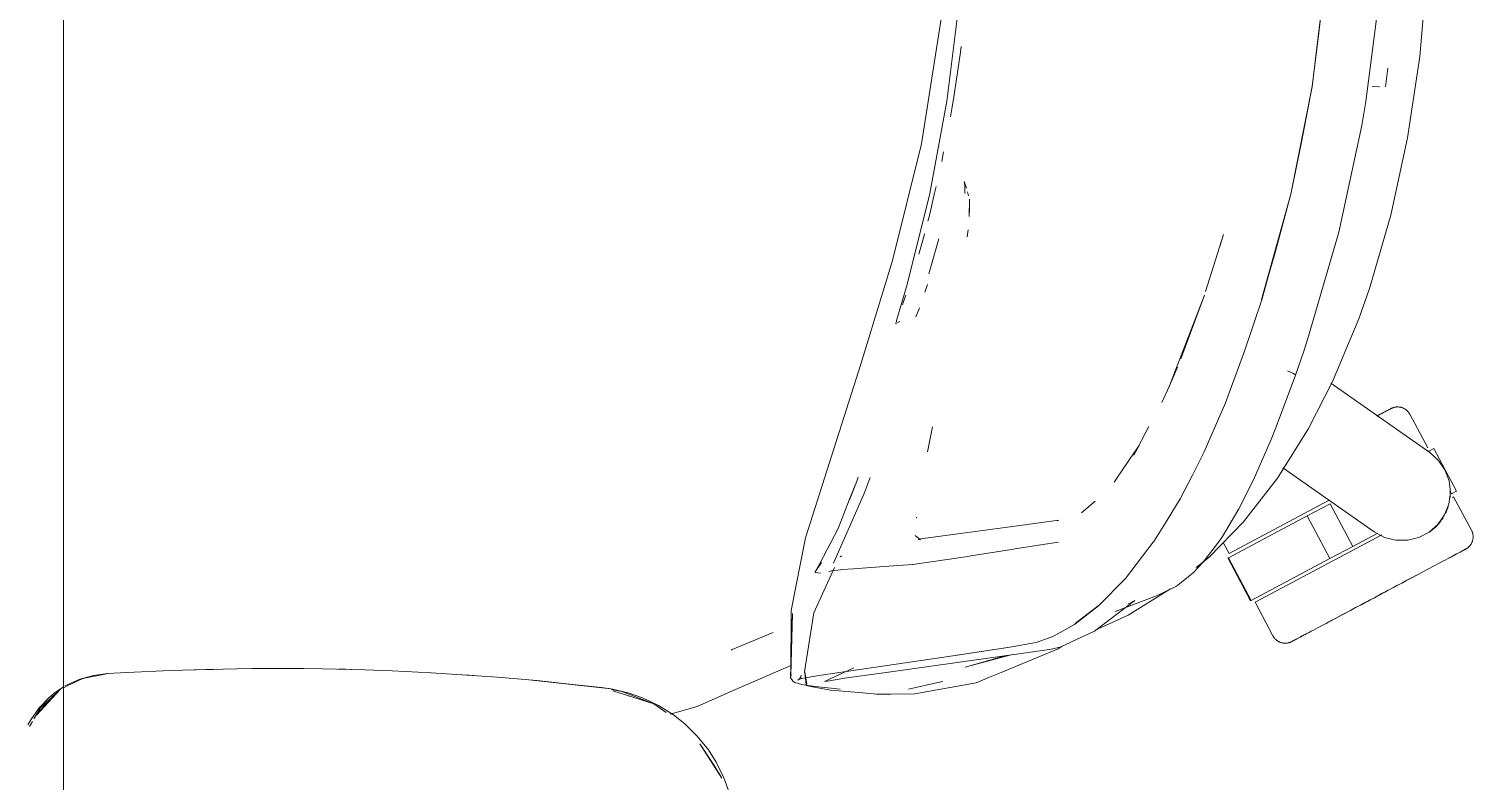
# Model space of a CAD drawing. Header units: millimetres. Extents: x 155927 to 295199, y -4084 to 97293.
# Drawn here: x 202040.8 to 202458.3, y 31884.3 to 32101.7 of the extents above; entities that cross this region are included whole.
import ezdxf

# ---------------------------------------------------------------- set-up
doc = ezdxf.new("R2010")
doc.units = ezdxf.units.MM
doc.header["$MEASUREMENT"] = 0
doc.layers.add('G-IMPT', color=8, linetype='CONTINUOUS', lineweight=9)
doc.layers.add('I-FURN', color=8, linetype='CONTINUOUS', lineweight=9)

msp = doc.modelspace()

# ---------------------------------------------------------------- linework, layer by layer
at = {"layer": 'G-IMPT'}
for p, q in [((202415.53, 32116.6), (202411.74, 32085.05)), ((202415.56, 32116.56), (202411.74, 32084.97)), ((202415.53, 32116.6), (202413.69, 32100.52)), ((202442.83, 32093.67), (202445.09, 32119.24)), ((202306.18, 32080.83), (202309.47, 32107.75)), ((202431.09, 32110.86), (202427.28, 32080.69)), ((202298.78, 32068.48), (202304.78, 32106.39)), ((202411.74, 32085.05), (202413.69, 32100.52)), ((202308.8, 32086.46), (202310.09, 32094.98)), ((202310.09, 32094.98), (202310.27, 32096.64)), ((202439.33, 32070.25), (202442.83, 32093.67)), ((202308.8, 32086.46), (202307.95, 32080.83)), ((202432.92, 32084.96), (202433.57, 32090.38)), ((202405.57, 32053.92), (202411.74, 32085.05)), ((202405.57, 32053.92), (202411.74, 32084.97)), ((202411.74, 32085.05), (202408.64, 32068.94)), ((202429.07, 32085.01), (202431.16, 32084.93)), ((202431.16, 32084.93), (202431.05, 32084.93)), ((202301.24, 32054.16), (202306.18, 32080.83)), ((202307.15, 32076.3), (202307.7, 32079.2)), ((202307.95, 32080.83), (202307.7, 32079.2)), ((202427.28, 32080.69), (202426.09, 32073.77)), ((202419.42, 32042.98), (202426.09, 32073.77)), ((202434.52, 32047.88), (202439.33, 32070.25)), ((202298.78, 32068.48), (202290.47, 32034.79)), ((202305.22, 32066.2), (202304.68, 32063.38)), ((202405.57, 32053.92), (202408.64, 32068.94)), ((202311.35, 32056.52), (202311.13, 32057.57)), ((202311.13, 32057.57), (202311.82, 32055.62)), ((202301.24, 32054.16), (202294.7, 32027.84)), ((202301.01, 32047.42), (202302.56, 32054.18)), ((202303.02, 32056.15), (202302.56, 32054.18)), ((202311.35, 32056.52), (202311.38, 32054.21)), ((202311.39, 32054.35), (202311.38, 32054.21)), ((202312.09, 32054.64), (202312.42, 32053.46)), ((202405.57, 32053.92), (202397.14, 32023.51)), ((202405.57, 32053.92), (202397.18, 32023.42)), ((202400.91, 32036.67), (202405.57, 32053.92)), ((202312.67, 32052.51), (202312.58, 32047.45)), ((202312.58, 32047.45), (202312.66, 32049.73)), ((202312.67, 32052.51), (202312.66, 32049.73)), ((202301.01, 32047.42), (202300.68, 32046.13)), ((202428.35, 32026.64), (202434.52, 32047.88)), ((202299.39, 32041.27), (202298.28, 32037.27)), ((202299.39, 32041.27), (202299.71, 32042.41)), ((202299.71, 32042.41), (202299.76, 32042.58)), ((202300.98, 32030.94), (202303.81, 32041.06)), ((202312.27, 32043.66), (202312.05, 32041.57)), ((202386.12, 32042.24), (202380.86, 32025.75)), ((202386.12, 32042.24), (202385.04, 32038.8)), ((202419.42, 32042.98), (202410.48, 32012.16)), ((202298.28, 32037.27), (202298.07, 32036.58)), ((202400.91, 32036.67), (202397.14, 32023.51)), ((202281.28, 32004.82), (202290.47, 32034.79)), ((202300.54, 32027.85), (202299.81, 32025.64)), ((202294.7, 32027.84), (202291.62, 32017.41)), ((202293.54, 32022.64), (202294.28, 32024.74)), ((202380.59, 32024.76), (202373.77, 32006.36)), ((202380.59, 32024.76), (202373.87, 32007.31)), ((202428.35, 32026.64), (202425.27, 32017.91)), ((202293.54, 32022.64), (202293.29, 32021.98)), ((202297.82, 32020.09), (202297.21, 32018.43)), ((202297.82, 32020.09), (202298.2, 32021.1)), ((202397.18, 32023.42), (202392.18, 32008.51)), ((202291.43, 32016.62), (202291.48, 32016.85)), ((202291.51, 32016.39), (202291.43, 32016.62)), ((202291.48, 32016.85), (202291.56, 32017.14)), ((202291.56, 32017.14), (202291.62, 32017.41)), ((202292.52, 32017.16), (202291.91, 32016.77)), ((202292.52, 32017.16), (202292.31, 32017.01)), ((202425.27, 32017.91), (202417.76, 31999.93)), ((202410.48, 32012.16), (202409.29, 32008.55)), ((202373.87, 32007.31), (202373.21, 32005.59)), ((202386.72, 31993.63), (202392.18, 32008.51)), ((202406.88, 32001.62), (202409.29, 32008.55)), ((202281.28, 32004.82), (202265.29, 31954.58)), ((202370.48, 31998.51), (202373.21, 32005.59)), ((202370.48, 31998.51), (202372.79, 32003.95)), ((202405.65, 32002.4), (202404.59, 32002.83)), ((202404.59, 32002.83), (202405.19, 32002.6)), ((202401.35, 31986.66), (202406.92, 32001.62)), ((202405.65, 32002.4), (202405.19, 32002.6)), ((202405.65, 32002.4), (202406.3, 32002.12)), ((202405.65, 32002.4), (202406.48, 32002.02)), ((202406.3, 32002.12), (202406.48, 32002.02)), ((202406.88, 32001.75), (202406.48, 32002.02)), ((202406.48, 32002.02), (202406.87, 32001.8)), ((202406.88, 32001.75), (202406.87, 32001.8)), ((202406.92, 32001.62), (202406.88, 32001.75)), ((202406.88, 32001.75), (202406.88, 32001.62)), ((202410.66, 31986.16), (202417.76, 31999.93)), ((202368.29, 31993.66), (202370.48, 31998.51)), ((202386.72, 31993.63), (202380.54, 31979.4)), ((202302.01, 31986.71), (202300.59, 31979.45)), ((202364.49, 31986.75), (202360.23, 31978.51)), ((202399.87, 31982.97), (202401.35, 31986.66)), ((202401.69, 31971.86), (202410.66, 31986.16)), ((202395.09, 31972.02), (202399.87, 31982.97)), ((202361.73, 31981.28), (202359.18, 31977.53)), ((202361.73, 31981.28), (202360.23, 31978.51)), ((202377.15, 31972.67), (202380.54, 31979.4)), ((202358.78, 31976.95), (202355.29, 31971.82)), ((202359.18, 31977.53), (202358.78, 31976.95)), ((202277.97, 31965.76), (202279.99, 31970.66)), ((202279.99, 31970.66), (202277.97, 31965.56)), ((202279.99, 31970.66), (202280.55, 31972.08)), ((202284.01, 31971.98), (202282.27, 31967.4)), ((202355.29, 31971.82), (202354.54, 31970.71)), ((202377.15, 31972.67), (202373.58, 31965.88)), ((202395.09, 31972.02), (202390.57, 31962.96)), ((202394.87, 31971.57), (202390.57, 31962.96)), ((202395.09, 31972.02), (202390.87, 31963.56)), ((202401.69, 31971.86), (202391.88, 31959.26)), ((202394.87, 31971.57), (202395.09, 31972.02)), ((202282.27, 31967.4), (202273.35, 31947.24)), ((202274.72, 31957.29), (202277.97, 31965.76)), ((202277.97, 31965.56), (202279.37, 31969.09)), ((202369.81, 31959.65), (202373.58, 31965.88)), ((202349.01, 31965.18), (202345.11, 31961.85)), ((202390.57, 31962.96), (202385.83, 31954.97)), ((202390.57, 31962.96), (202390.87, 31963.56)), ((202274.72, 31957.29), (202269.44, 31947.18)), ((202297.33, 31960.23), (202297.37, 31960.58)), ((202325.16, 31957.91), (202297.83, 31954.17)), ((202325.16, 31957.91), (202338.52, 31959.68)), ((202338.52, 31959.68), (202338.04, 31959.54)), ((202369.81, 31959.65), (202365.93, 31953.56)), ((202381.93, 31948.97), (202391.88, 31959.26)), ((202265.29, 31954.58), (202261.1, 31933.62)), ((202296.97, 31955.28), (202298.54, 31954.04)), ((202297.83, 31954.17), (202298.09, 31954.12)), ((202298.32, 31954.08), (202298.09, 31954.12)), ((202333.35, 31952.55), (202338.42, 31953.3)), ((202357.74, 31942.86), (202365.76, 31953.3)), ((202365.76, 31953.3), (202365.93, 31953.56)), ((202380.26, 31947.55), (202384.97, 31953.68)), ((202384.97, 31953.68), (202385.83, 31954.97)), ((202275.72, 31949.41), (202275.29, 31949.14)), ((202296.31, 31946.9), (202311.53, 31949.11)), ((202311.53, 31949.11), (202313.08, 31949.36)), ((202313.08, 31949.36), (202324.85, 31951.23)), ((202326.51, 31951.49), (202324.85, 31951.23)), ((202333.35, 31952.55), (202326.51, 31951.49)), ((202378.25, 31945.97), (202381.93, 31948.97)), ((202267.73, 31932.92), (202273.68, 31946.03)), ((202268.09, 31944.73), (202268.06, 31944.9)), ((202268.09, 31944.73), (202269.93, 31947.43)), ((202268.09, 31944.73), (202269.44, 31947.18)), ((202268.12, 31944.6), (202268.09, 31944.73)), ((202268.81, 31944.45), (202268.12, 31944.6)), ((202269.66, 31944.36), (202268.81, 31944.45)), ((202272.07, 31944.76), (202272.84, 31945.04)), ((202272.91, 31945.06), (202272.84, 31945.04)), ((202275.37, 31945.35), (202272.91, 31945.06)), ((202275.37, 31945.35), (202275.74, 31945.39)), ((202279.15, 31945.64), (202275.74, 31945.39)), ((202279.15, 31945.64), (202287.99, 31946.28)), ((202296.23, 31946.89), (202287.99, 31946.28)), ((202296.31, 31946.9), (202296.23, 31946.89)), ((202372.5, 31940.66), (202377.36, 31944.52)), ((202380.26, 31947.55), (202377.36, 31944.52)), ((202350.01, 31934.96), (202357.74, 31942.86)), ((202371.36, 31940.05), (202372.5, 31940.66)), ((202360.45, 31936.52), (202348.79, 31927.61)), ((202354.79, 31933.29), (202366.7, 31937.8)), ((202360.45, 31936.52), (202358.49, 31935.41)), ((202370, 31939.35), (202358.56, 31932.23)), ((202368.92, 31938.87), (202366.7, 31937.8)), ((202371.36, 31940.05), (202368.92, 31938.87)), ((202370, 31939.35), (202370.77, 31939.85)), ((202261.54, 31932.73), (202260.96, 31914.29)), ((202261.1, 31933.62), (202261.06, 31914.75)), ((202261.54, 31932.73), (202261.06, 31914.75)), ((202267.73, 31932.92), (202265.01, 31915.87)), ((202350.01, 31934.96), (202343.04, 31929.54)), ((202343.27, 31929.87), (202350.22, 31935.27)), ((202343.27, 31929.87), (202346.64, 31932.46)), ((202350.22, 31935.27), (202346.64, 31932.46)), ((202358.56, 31932.23), (202349.93, 31928.25)), ((202343.04, 31929.54), (202337.21, 31926.26)), ((202255.96, 31927.19), (202244.1, 31922.27)), ((202331.99, 31924.29), (202324.32, 31922.99)), ((202336.78, 31926.04), (202331.99, 31924.29)), ((202336.78, 31926.04), (202337.21, 31926.26)), ((202342.22, 31924.54), (202338.85, 31922.97)), ((202348.79, 31927.61), (202342.22, 31924.54)), ((202243.83, 31922.16), (202244.1, 31922.27)), ((202308.56, 31920.6), (202277.68, 31916.04)), ((202288.65, 31915.65), (202335.86, 31922.33)), ((202308.56, 31920.6), (202323.75, 31922.92)), ((202309.16, 31920.69), (202324.32, 31922.99)), ((202309.16, 31920.69), (202323.75, 31922.92)), ((202311.44, 31917.2), (202324.39, 31920.71)), ((202311.44, 31917.2), (202323.33, 31920.56)), ((202338.3, 31922.49), (202321.85, 31915.69)), ((202335.86, 31922.33), (202338.85, 31922.97)), ((202339.47, 31923.26), (202338.3, 31922.49)), ((202056.36, 31913.97), (202063.71, 31915.34)), ((202063.48, 31915.34), (202059.47, 31914.84)), ((202069.15, 31915.63), (202063.48, 31915.34)), ((202069.15, 31915.63), (202081.71, 31916.24)), ((202085.25, 31916.37), (202081.71, 31916.24)), ((202100.92, 31916.74), (202085.25, 31916.37)), ((202088.65, 31916.42), (202091.98, 31916.57)), ((202094.2, 31916.57), (202091.98, 31916.57)), ((202100.92, 31916.74), (202105.43, 31916.8)), ((202105.43, 31916.8), (202120.15, 31916.79)), ((202125.62, 31916.72), (202120.15, 31916.79)), ((202125.62, 31916.72), (202137.92, 31916.42)), ((202132.39, 31916.58), (202130.32, 31916.58)), ((202134.05, 31916.5), (202132.39, 31916.58)), ((202145.8, 31916.13), (202137.92, 31916.42)), ((202145.8, 31916.13), (202157.11, 31915.59)), ((202165.98, 31915.03), (202157.11, 31915.59)), ((202252.89, 31914.16), (202261.06, 31917.73)), ((202265.7, 31912.29), (202265.01, 31915.87)), ((202265.7, 31912.29), (202265.08, 31915.84)), ((202265.08, 31915.84), (202265.46, 31911.88)), ((202277.68, 31916.04), (202269.83, 31914.93)), ((202279.23, 31917.02), (202270.8, 31913.02)), ((202288.65, 31915.65), (202277.98, 31914.21)), ((202321.85, 31915.69), (202318.48, 31914.3)), ((202050.83, 31911.54), (202047.97, 31909.59)), ((202052.1, 31911.87), (202050.83, 31911.24)), ((202051.19, 31911.79), (202055.52, 31913.78)), ((202052.1, 31911.87), (202056.36, 31913.97)), ((202059.47, 31914.84), (202055.52, 31913.78)), ((202165.98, 31915.03), (202176.27, 31914.3)), ((202168.02, 31914.89), (202166.12, 31914.98)), ((202168.02, 31914.89), (202169.44, 31914.76)), ((202187.66, 31913.31), (202176.27, 31914.3)), ((202209.1, 31910.96), (202186.15, 31913.42)), ((202186.15, 31913.42), (202206.28, 31911.29)), ((202209.1, 31910.96), (202187.66, 31913.31)), ((202209.1, 31910.96), (202206.28, 31911.29)), ((202245.06, 31910.74), (202252.89, 31914.16)), ((202260.93, 31914.17), (202261.12, 31915.04)), ((202260.93, 31914.17), (202261.32, 31913.6)), ((202260.96, 31914.29), (202261.06, 31914.75)), ((202261.06, 31914.75), (202261.09, 31914.93)), ((202261.12, 31915.04), (202261.09, 31914.93)), ((202261.7, 31913.11), (202261.32, 31913.6)), ((202261.7, 31913.11), (202262.23, 31912.78)), ((202264.1, 31912.23), (202262.23, 31912.78)), ((202264.18, 31913.99), (202263.08, 31913.43)), ((202263.59, 31913.83), (202263.08, 31913.43)), ((202263.56, 31913.82), (202269.83, 31914.93)), ((202264.18, 31913.99), (202263.56, 31913.82)), ((202263.91, 31914.37), (202263.59, 31913.83)), ((202263.91, 31914.37), (202263.99, 31914.87)), ((202267.37, 31911.7), (202264.1, 31912.23)), ((202267.79, 31911.44), (202265.46, 31911.88)), ((202267.37, 31911.7), (202267.99, 31911.62)), ((202267.79, 31911.44), (202272.04, 31910.63)), ((202272.68, 31911.1), (202267.99, 31911.62)), ((202270.8, 31913.02), (202271.66, 31913.17)), ((202271.66, 31913.17), (202276.69, 31914)), ((202272.68, 31911.1), (202275.27, 31910.89)), ((202276.69, 31914), (202277.98, 31914.21)), ((202295.06, 31910.88), (202304.37, 31912.92)), ((202296.92, 31909.47), (202314.62, 31912.71)), ((202304.37, 31912.92), (202304.94, 31913.08)), ((202314.62, 31912.71), (202318.48, 31914.3)), ((202042.96, 31903.37), (202049.87, 31910.77)), ((202046.65, 31908.45), (202043.79, 31905.41)), ((202044.16, 31905.46), (202049.87, 31910.77)), ((202044.38, 31905), (202047.45, 31908.53)), ((202046.65, 31908.45), (202047.97, 31909.59)), ((202049.87, 31910.77), (202047.45, 31908.53)), ((202209.1, 31910.96), (202214.06, 31909.81)), ((202209.18, 31910.75), (202212.23, 31910.17)), ((202221.45, 31906.56), (202209.6, 31910.38)), ((202218.75, 31907.46), (202209.6, 31910.38)), ((202212.23, 31910.17), (202221.45, 31906.56)), ((202218.2, 31908.36), (202214.06, 31909.81)), ((202222.78, 31906.17), (202218.2, 31908.36)), ((202221.45, 31906.56), (202218.75, 31907.46)), ((202233.94, 31905.88), (202245.06, 31910.74)), ((202272.51, 31910.59), (202272.04, 31910.63)), ((202281.83, 31909.78), (202272.51, 31910.59)), ((202281.83, 31909.78), (202285.79, 31909.44)), ((202285.79, 31909.44), (202289.96, 31909.44)), ((202296.92, 31909.47), (202289.96, 31909.44)), ((202043.79, 31905.41), (202041.34, 31901.95)), ((202042.27, 31902.31), (202044.16, 31905.46)), ((202042.96, 31903.37), (202044.24, 31904.84)), ((202221.45, 31906.56), (202225.03, 31904.14)), ((202222.78, 31906.17), (202227.1, 31903.44)), ((202233.94, 31905.88), (202226.12, 31903.63)), ((202230.41, 31900.81), (202227.1, 31903.44)), ((202040.54, 31900.58), (202041.34, 31901.95)), ((202040.94, 31900.08), (202041.8, 31901.52)), ((202234.01, 31897.27), (202230.41, 31900.81)), ((202234.01, 31897.27), (202237.2, 31893.29)), ((202241.06, 31885.14), (202234.74, 31895.09)), ((202238.9, 31888.81), (202234.74, 31895.09)), ((202239.47, 31889.74), (202237.2, 31893.29)), ((202241.06, 31885.14), (202238.9, 31888.81)), ((202241.71, 31885.23), (202239.47, 31889.74)), ((202241.71, 31885.23), (202243.42, 31880.46))]:
    msp.add_line(p, q, dxfattribs=at)
at = {"layer": 'I-FURN'}
for p, q in [((202050.83, 31426.14), (202050.83, 32826.14)), ((202050.83, 32826.14), (202050.83, 31426.14)), ((202417.13, 31999.26), (202445.72, 31979.24)), ((202430.93, 31990.04), (202431.43, 31990.31)), ((202431.69, 31990.44), (202431.21, 31990.19)), ((202431.43, 31990.31), (202431.9, 31990.55)), ((202432.14, 31990.68), (202431.69, 31990.44)), ((202431.9, 31990.55), (202432.33, 31990.78)), ((202432.55, 31990.9), (202432.14, 31990.68)), ((202432.33, 31990.78), (202432.72, 31990.99)), ((202432.92, 31991.1), (202432.55, 31990.9)), ((202432.72, 31990.99), (202433.08, 31991.18)), ((202433.25, 31991.27), (202432.92, 31991.1)), ((202433.08, 31991.18), (202433.4, 31991.35)), ((202433.55, 31991.43), (202433.25, 31991.27)), ((202433.4, 31991.35), (202433.67, 31991.5)), ((202433.81, 31991.57), (202433.55, 31991.43)), ((202433.67, 31991.5), (202433.92, 31991.63)), ((202434.03, 31991.69), (202433.81, 31991.57)), ((202433.92, 31991.63), (202434.12, 31991.73)), ((202434.21, 31991.78), (202434.03, 31991.69)), ((202434.12, 31991.73), (202434.28, 31991.82)), ((202434.35, 31991.86), (202434.21, 31991.78)), ((202434.28, 31991.82), (202434.4, 31991.88)), ((202434.45, 31991.91), (202434.35, 31991.86)), ((202434.4, 31991.88), (202434.48, 31991.93)), ((202434.51, 31991.94), (202434.45, 31991.91)), ((202434.48, 31991.93), (202434.52, 31991.95)), ((202434.53, 31991.95), (202434.51, 31991.94)), ((202434.52, 31991.95), (202434.53, 31991.95)), ((202434.53, 31991.95), (202434.67, 31992.03)), ((202434.67, 31992.03), (202434.82, 31992.09)), ((202434.82, 31992.09), (202434.97, 31992.15)), ((202434.97, 31992.15), (202435.12, 31992.21)), ((202435.12, 31992.21), (202435.27, 31992.26)), ((202435.27, 31992.26), (202435.43, 31992.3)), ((202435.43, 31992.3), (202435.59, 31992.34)), ((202435.59, 31992.34), (202435.75, 31992.37)), ((202435.75, 31992.37), (202435.9, 31992.39)), ((202435.9, 31992.39), (202436.06, 31992.41)), ((202436.06, 31992.41), (202436.23, 31992.42)), ((202436.23, 31992.42), (202436.39, 31992.42)), ((202436.39, 31992.42), (202436.55, 31992.42)), ((202436.55, 31992.42), (202436.71, 31992.41)), ((202436.71, 31992.41), (202436.87, 31992.4)), ((202436.87, 31992.4), (202437.03, 31992.38)), ((202437.03, 31992.38), (202437.19, 31992.35)), ((202437.19, 31992.35), (202437.35, 31992.32)), ((202437.35, 31992.32), (202437.5, 31992.28)), ((202437.5, 31992.28), (202437.66, 31992.23)), ((202437.66, 31992.23), (202437.81, 31992.18)), ((202437.81, 31992.18), (202437.96, 31992.12)), ((202437.96, 31992.12), (202438.11, 31992.06)), ((202438.11, 31992.06), (202438.25, 31991.98)), ((202438.25, 31991.98), (202438.39, 31991.91)), ((202438.39, 31991.91), (202438.53, 31991.83)), ((202438.53, 31991.83), (202438.67, 31991.74)), ((202438.67, 31991.74), (202438.8, 31991.65)), ((202438.8, 31991.65), (202438.93, 31991.55)), ((202438.93, 31991.55), (202439.05, 31991.45)), ((202439.05, 31991.45), (202439.17, 31991.34)), ((202439.17, 31991.34), (202439.29, 31991.23)), ((202439.29, 31991.23), (202439.4, 31991.11)), ((202439.4, 31991.11), (202439.51, 31990.99)), ((202439.51, 31990.99), (202439.61, 31990.86)), ((202439.61, 31990.86), (202439.7, 31990.73)), ((202439.7, 31990.73), (202439.79, 31990.6)), ((202439.79, 31990.6), (202439.88, 31990.46)), ((202439.88, 31990.46), (202439.96, 31990.32)), ((202439.96, 31990.32), (202439.98, 31990.29)), ((202445.13, 31980.6), (202439.98, 31990.29)), ((202430.4, 31989.75), (202430.93, 31990.04)), ((202431.21, 31990.19), (202430.69, 31989.91)), ((202445.49, 31979.66), (202446.88, 31980.4)), ((202445.57, 31979.7), (202445.49, 31979.66)), ((202445.72, 31979.24), (202448.23, 31976.98)), ((202453.45, 31968.04), (202446.88, 31980.4)), ((202429.67, 31956.31), (202403.24, 31974.82)), ((202448.23, 31976.98), (202450.13, 31974.2)), ((202450.13, 31974.2), (202451.3, 31971.03)), ((202451.3, 31971.03), (202451.69, 31967.68)), ((202387.74, 31950.08), (202416.43, 31965.34)), ((202451.69, 31967.68), (202451.26, 31964.34)), ((202451.66, 31968.05), (202452.06, 31967.3)), ((202453.45, 31968.04), (202452.06, 31967.3)), ((202452.06, 31967.3), (202452.14, 31967.34)), ((202452.27, 31966.27), (202452.64, 31966.47)), ((202457.79, 31956.79), (202452.64, 31966.47)), ((202410.26, 31960.93), (202416.9, 31964.46)), ((202423.48, 31952.1), (202416.9, 31964.46)), ((202450.04, 31961.19), (202448.11, 31958.43)), ((202451.26, 31964.34), (202450.04, 31961.19)), ((202387.55, 31948.85), (202410.26, 31960.93)), ((202416.84, 31948.57), (202410.26, 31960.93)), ((202448.11, 31958.43), (202445.57, 31956.21)), ((202445.85, 31956.41), (202447.27, 31957.57)), ((202447.27, 31957.57), (202449.56, 31960.35)), ((202386.06, 31953.24), (202387.74, 31950.08)), ((202395.25, 31935.96), (202431.86, 31955.42)), ((202430.54, 31955.85), (202423.48, 31952.1)), ((202432.65, 31954.73), (202429.67, 31956.31)), ((202435.92, 31953.9), (202432.65, 31954.73)), ((202439.29, 31953.87), (202435.92, 31953.9)), ((202442.57, 31954.66), (202439.29, 31953.87)), ((202445.57, 31956.21), (202442.57, 31954.66)), ((202457.67, 31952.78), (202457.58, 31952.65)), ((202457.75, 31952.92), (202457.67, 31952.78)), ((202457.82, 31953.07), (202457.75, 31952.92)), ((202457.79, 31956.79), (202457.86, 31956.64)), ((202457.89, 31953.21), (202457.82, 31953.07)), ((202457.86, 31956.64), (202457.93, 31956.5)), ((202457.96, 31953.36), (202457.89, 31953.21)), ((202457.93, 31956.5), (202457.99, 31956.35)), ((202458.02, 31953.51), (202457.96, 31953.36)), ((202457.99, 31956.35), (202458.05, 31956.2)), ((202458.07, 31953.66), (202458.02, 31953.51)), ((202458.05, 31956.2), (202458.1, 31956.04)), ((202458.12, 31953.82), (202458.07, 31953.66)), ((202458.1, 31956.04), (202458.14, 31955.89)), ((202458.16, 31953.97), (202458.12, 31953.82)), ((202458.14, 31955.89), (202458.18, 31955.73)), ((202458.19, 31954.13), (202458.16, 31953.97)), ((202458.18, 31955.73), (202458.21, 31955.57)), ((202458.22, 31954.29), (202458.19, 31954.13)), ((202458.21, 31955.57), (202458.23, 31955.41)), ((202458.24, 31954.45), (202458.22, 31954.29)), ((202458.23, 31955.41), (202458.25, 31955.25)), ((202458.25, 31954.61), (202458.24, 31954.45)), ((202458.25, 31955.25), (202458.26, 31955.09)), ((202458.26, 31954.77), (202458.25, 31954.61)), ((202458.26, 31955.09), (202458.26, 31954.93)), ((202458.26, 31954.93), (202458.26, 31954.77)), ((202387.38, 31948.76), (202393.96, 31936.4)), ((202394.13, 31936.49), (202387.55, 31948.85)), ((202416.84, 31948.57), (202394.13, 31936.49)), ((202423.48, 31952.1), (202416.84, 31948.57)), ((202450.82, 31948.52), (202451.42, 31948.84)), ((202451.73, 31949), (202451.15, 31948.69)), ((202451.42, 31948.84), (202451.99, 31949.14)), ((202452.29, 31949.3), (202451.73, 31949)), ((202451.99, 31949.14), (202452.53, 31949.42)), ((202452.8, 31949.57), (202452.29, 31949.3)), ((202452.53, 31949.42), (202453.03, 31949.69)), ((202453.28, 31949.83), (202452.8, 31949.57)), ((202453.03, 31949.69), (202453.49, 31949.94)), ((202453.73, 31950.06), (202453.28, 31949.83)), ((202453.49, 31949.94), (202453.92, 31950.17)), ((202454.14, 31950.28), (202453.73, 31950.06)), ((202453.92, 31950.17), (202454.32, 31950.38)), ((202454.51, 31950.48), (202454.14, 31950.28)), ((202454.32, 31950.38), (202454.67, 31950.56)), ((202454.85, 31950.66), (202454.51, 31950.48)), ((202454.67, 31950.56), (202454.99, 31950.73)), ((202455.15, 31950.82), (202454.85, 31950.66)), ((202454.99, 31950.73), (202455.27, 31950.88)), ((202455.4, 31950.95), (202455.15, 31950.82)), ((202455.27, 31950.88), (202455.51, 31951.01)), ((202455.62, 31951.07), (202455.4, 31950.95)), ((202455.51, 31951.01), (202455.71, 31951.12)), ((202455.8, 31951.17), (202455.62, 31951.07)), ((202455.71, 31951.12), (202455.87, 31951.2)), ((202455.94, 31951.24), (202455.8, 31951.17)), ((202455.87, 31951.2), (202456, 31951.27)), ((202456.04, 31951.29), (202455.94, 31951.24)), ((202456, 31951.27), (202456.08, 31951.31)), ((202456.11, 31951.33), (202456.04, 31951.29)), ((202456.08, 31951.31), (202456.12, 31951.33)), ((202456.13, 31951.34), (202456.11, 31951.33)), ((202456.12, 31951.33), (202456.13, 31951.34)), ((202456.16, 31951.36), (202456.13, 31951.34)), ((202456.3, 31951.44), (202456.16, 31951.36)), ((202456.44, 31951.52), (202456.3, 31951.44)), ((202456.57, 31951.61), (202456.44, 31951.52)), ((202456.7, 31951.71), (202456.57, 31951.61)), ((202456.83, 31951.81), (202456.7, 31951.71)), ((202456.95, 31951.92), (202456.83, 31951.81)), ((202457.07, 31952.03), (202456.95, 31951.92)), ((202457.18, 31952.14), (202457.07, 31952.03)), ((202457.29, 31952.26), (202457.18, 31952.14)), ((202457.39, 31952.39), (202457.29, 31952.26)), ((202457.49, 31952.52), (202457.39, 31952.39)), ((202457.58, 31952.65), (202457.49, 31952.52)), ((202442.35, 31944.01), (202443.24, 31944.49)), ((202443.24, 31944.49), (202444.11, 31944.95)), ((202444.11, 31944.95), (202444.96, 31945.4)), ((202444.96, 31945.4), (202445.78, 31945.84)), ((202445.78, 31945.84), (202446.58, 31946.26)), ((202446.58, 31946.26), (202447.36, 31946.68)), ((202447.36, 31946.68), (202448.11, 31947.07)), ((202448.11, 31947.07), (202448.83, 31947.46)), ((202448.83, 31947.46), (202449.52, 31947.83)), ((202449.52, 31947.83), (202450.19, 31948.18)), ((202450.19, 31948.18), (202450.82, 31948.52)), ((202435.26, 31940.24), (202434.27, 31939.71)), ((202434.72, 31939.96), (202435.72, 31940.48)), ((202436.25, 31940.77), (202435.26, 31940.24)), ((202435.72, 31940.48), (202436.7, 31941.01)), ((202437.23, 31941.29), (202436.25, 31940.77)), ((202436.7, 31941.01), (202437.67, 31941.53)), ((202438.2, 31941.8), (202437.23, 31941.29)), ((202437.67, 31941.53), (202438.64, 31942.04)), ((202439.15, 31942.31), (202438.2, 31941.8)), ((202438.64, 31942.04), (202439.59, 31942.54)), ((202440.1, 31942.81), (202439.15, 31942.31)), ((202439.59, 31942.54), (202440.53, 31943.04)), ((202441.03, 31943.31), (202440.1, 31942.81)), ((202440.53, 31943.04), (202441.45, 31943.53)), ((202441.94, 31943.79), (202441.03, 31943.31)), ((202441.45, 31943.53), (202442.35, 31944.01)), ((202426.72, 31935.7), (202427.71, 31936.23)), ((202428.25, 31936.51), (202427.25, 31935.98)), ((202427.71, 31936.23), (202428.71, 31936.76)), ((202429.25, 31937.05), (202428.25, 31936.51)), ((202428.71, 31936.76), (202429.71, 31937.29)), ((202430.25, 31937.58), (202429.25, 31937.05)), ((202429.71, 31937.29), (202430.72, 31937.83)), ((202431.26, 31938.12), (202430.25, 31937.58)), ((202430.72, 31937.83), (202431.72, 31938.36)), ((202432.26, 31938.65), (202431.26, 31938.12)), ((202431.72, 31938.36), (202432.73, 31938.9)), ((202433.27, 31939.18), (202432.26, 31938.65)), ((202432.73, 31938.9), (202433.73, 31939.43)), ((202434.27, 31939.71), (202433.27, 31939.18)), ((202433.73, 31939.43), (202434.72, 31939.96)), ((202395.25, 31935.96), (202400.4, 31926.27)), ((202419.62, 31931.93), (202418.73, 31931.46)), ((202419.14, 31931.67), (202420.04, 31932.15)), ((202420.53, 31932.41), (202419.62, 31931.93)), ((202420.04, 31932.15), (202420.95, 31932.63)), ((202421.45, 31932.9), (202420.53, 31932.41)), ((202420.95, 31932.63), (202421.88, 31933.13)), ((202422.39, 31933.4), (202421.45, 31932.9)), ((202421.88, 31933.13), (202422.82, 31933.63)), ((202423.34, 31933.9), (202422.39, 31933.4)), ((202422.82, 31933.63), (202423.78, 31934.14)), ((202424.3, 31934.42), (202423.34, 31933.9)), ((202423.78, 31934.14), (202424.75, 31934.65)), ((202425.28, 31934.93), (202424.3, 31934.42)), ((202424.75, 31934.65), (202425.73, 31935.17)), ((202426.26, 31935.46), (202425.28, 31934.93)), ((202425.73, 31935.17), (202426.72, 31935.7)), ((202427.25, 31935.98), (202426.26, 31935.46)), ((202411.44, 31927.58), (202412.09, 31927.92)), ((202412.09, 31927.92), (202412.77, 31928.28)), ((202412.77, 31928.28), (202413.47, 31928.66)), ((202413.47, 31928.66), (202414.21, 31929.05)), ((202414.21, 31929.05), (202414.97, 31929.46)), ((202414.97, 31929.46), (202415.76, 31929.87)), ((202415.76, 31929.87), (202416.57, 31930.31)), ((202416.57, 31930.31), (202417.41, 31930.75)), ((202417.87, 31930.99), (202417.02, 31930.54)), ((202417.41, 31930.75), (202418.26, 31931.21)), ((202418.73, 31931.46), (202417.87, 31930.99)), ((202418.26, 31931.21), (202419.14, 31931.67)), ((202400.42, 31926.23), (202400.4, 31926.27)), ((202400.5, 31926.09), (202400.42, 31926.23)), ((202400.59, 31925.96), (202400.5, 31926.09)), ((202400.68, 31925.82), (202400.59, 31925.96)), ((202400.77, 31925.69), (202400.68, 31925.82)), ((202400.87, 31925.57), (202400.77, 31925.69)), ((202400.98, 31925.45), (202400.87, 31925.57)), ((202401.09, 31925.33), (202400.98, 31925.45)), ((202401.21, 31925.22), (202401.09, 31925.33)), ((202401.33, 31925.11), (202401.21, 31925.22)), ((202401.45, 31925.01), (202401.33, 31925.11)), ((202401.58, 31924.91), (202401.45, 31925.01)), ((202401.71, 31924.82), (202401.58, 31924.91)), ((202401.85, 31924.73), (202401.71, 31924.82)), ((202401.99, 31924.65), (202401.85, 31924.73)), ((202402.13, 31924.57), (202401.99, 31924.65)), ((202402.27, 31924.5), (202402.13, 31924.57)), ((202402.42, 31924.44), (202402.27, 31924.5)), ((202402.57, 31924.38), (202402.42, 31924.44)), ((202402.72, 31924.33), (202402.57, 31924.38)), ((202402.88, 31924.28), (202402.72, 31924.33)), ((202403.03, 31924.24), (202402.88, 31924.28)), ((202403.19, 31924.21), (202403.03, 31924.24)), ((202403.35, 31924.18), (202403.19, 31924.21)), ((202403.51, 31924.16), (202403.35, 31924.18)), ((202403.67, 31924.14), (202403.51, 31924.16)), ((202403.83, 31924.14), (202403.67, 31924.14)), ((202403.99, 31924.13), (202403.83, 31924.14)), ((202404.15, 31924.14), (202403.99, 31924.13)), ((202404.32, 31924.15), (202404.15, 31924.14)), ((202404.48, 31924.17), (202404.32, 31924.15)), ((202404.64, 31924.19), (202404.48, 31924.17)), ((202404.79, 31924.22), (202404.64, 31924.19)), ((202404.95, 31924.26), (202404.79, 31924.22)), ((202405.11, 31924.3), (202404.95, 31924.26)), ((202405.26, 31924.35), (202405.11, 31924.3)), ((202405.41, 31924.4), (202405.26, 31924.35)), ((202405.56, 31924.47), (202405.41, 31924.4)), ((202405.71, 31924.53), (202405.56, 31924.47)), ((202405.85, 31924.61), (202405.71, 31924.53)), ((202405.85, 31924.61), (202405.87, 31924.62)), ((202405.86, 31924.61), (202405.85, 31924.61)), ((202405.9, 31924.63), (202405.86, 31924.61)), ((202405.87, 31924.62), (202405.93, 31924.65)), ((202405.98, 31924.67), (202405.9, 31924.63)), ((202405.93, 31924.65), (202406.03, 31924.7)), ((202406.1, 31924.74), (202405.98, 31924.67)), ((202406.03, 31924.7), (202406.17, 31924.78)), ((202406.26, 31924.83), (202406.1, 31924.74)), ((202406.17, 31924.78), (202406.35, 31924.87)), ((202406.47, 31924.93), (202406.26, 31924.83)), ((202406.35, 31924.87), (202406.57, 31924.99)), ((202406.71, 31925.06), (202406.47, 31924.93)), ((202406.57, 31924.99), (202406.83, 31925.13)), ((202406.99, 31925.21), (202406.71, 31925.06)), ((202406.83, 31925.13), (202407.13, 31925.28)), ((202407.3, 31925.38), (202406.99, 31925.21)), ((202407.13, 31925.28), (202407.46, 31925.46)), ((202407.66, 31925.57), (202407.3, 31925.38)), ((202407.46, 31925.46), (202407.84, 31925.66)), ((202408.05, 31925.78), (202407.66, 31925.57)), ((202407.84, 31925.66), (202408.25, 31925.88)), ((202408.48, 31926), (202408.05, 31925.78)), ((202408.25, 31925.88), (202408.69, 31926.12)), ((202408.95, 31926.25), (202408.48, 31926)), ((202408.69, 31926.12), (202409.17, 31926.37)), ((202409.45, 31926.52), (202408.95, 31926.25)), ((202409.17, 31926.37), (202409.69, 31926.65)), ((202409.98, 31926.8), (202409.45, 31926.52)), ((202409.69, 31926.65), (202410.24, 31926.94)), ((202410.55, 31927.11), (202409.98, 31926.8)), ((202410.24, 31926.94), (202410.83, 31927.25)), ((202410.83, 31927.25), (202411.44, 31927.58))]:
    msp.add_line(p, q, dxfattribs=at)
for points in [[(202451.66, 31968.05), (202451.66, 31967.82), (202451.67, 31967.28), (202451.63, 31966.61), (202451.59, 31966.24)], [(202448.72, 31959.14), (202448.39, 31958.72), (202448.05, 31958.29), (202447.62, 31957.91)]]:
    msp.add_open_spline(points, degree=3, dxfattribs=at)
msp.add_open_spline([(202451.06, 31963.63), (202450.92, 31963.17), (202450.7, 31962.54), (202450.4, 31961.9), (202450.32, 31961.75)], degree=3, knots=[-0.6, -0.6, -0.6, -0.6, -0.5, -0.4680239, -0.4680239, -0.4680239, -0.4680239], dxfattribs=at)

doc.saveas('drawing.dxf')
